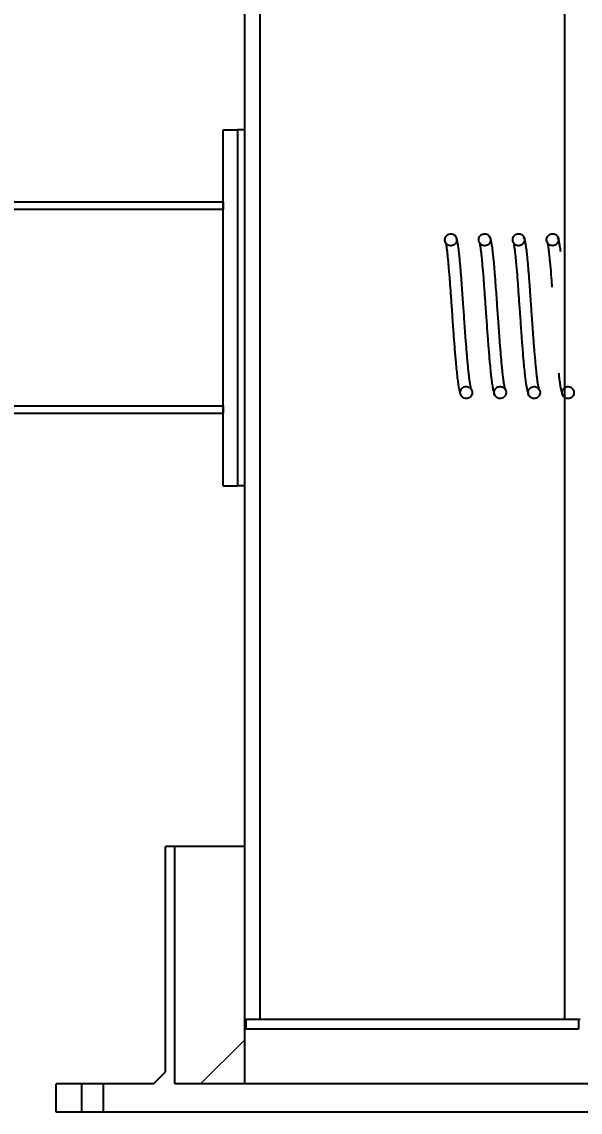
# Model space of a CAD drawing. Header units: millimetres. Extents: x 122 to 2816, y -707 to 556.
# Drawn here: x 816.673 to 818.811, y 291.407 to 295.584 of the extents above; entities that cross this region are included whole.
import ezdxf

# ---------------------------------------------------------------- set-up
doc = ezdxf.new("R2010")
doc.units = ezdxf.units.MM
doc.header["$PDSIZE"] = -1
doc.layers.add('FORMAT', color=7, linetype='Continuous')
doc.styles.add('SLDTEXTSTYLE7', font='TXT', dxfattribs={"width": 0.75})
doc.dimstyles.new('SLDDIMSTYLE5', dxfattribs={"dimtxt": 1.852083, "dimasz": 1.852083, "dimexe": 0, "dimexo": 0.625, "dimgap": 0.463021, "dimtad": 1, "dimlfac": 110, "dimzin": 12, "dimtxsty": 'SLDTEXTSTYLE7', "dimsah": 1, "dimcen": 2.5, "dimadec": 1, "dimazin": 3, "dimtfac": 1, "dimtdec": 1, "dimtmove": 0, "dimatfit": 3, "dimfrac": 2, "dimtzin": 12})
pattern_1 = [(45, (577.821, 87.9), (-6.7352, 6.7352), []), (45, (582.311, 87.9), (-6.7352, 6.7352), [])]
pattern_2 = [(45, (577.821, 87.9), (-2.245064, 2.245064), []), (135, (577.821, 87.9), (-2.245064, -2.245064), [])]

# ---------------------------------------------------------------- blocks, each defined once
blk = doc.blocks.new('*D1071')
at = {"layer": 'Defpoints', "color": 0}
for p in [(861.3505, 305.0429), (826.3505, 299.5884), (835.5678, 294.5899), (812.7141, 291.4066), (823.6232, 291.4066)]:
    blk.add_point(p, dxfattribs=at)
at = {"layer": 'FORMAT', "color": 0, "lineweight": -2}
blk.add_line((823.6857, 291.4066), (835.6499, 291.4066), dxfattribs=at)
blk.add_arc((773.8505, 291.4066), 61.7994, 1.717178, 7.140781, dxfattribs=at)
at = {"layer": 'FORMAT', "color": 0}
for points in [[(834.8649, 299.0458), (835.4762, 299.1317), (834.9128, 300.9228)], [(835.9308, 293.2631), (835.3135, 293.2538), (835.6499, 291.4066)]]:
    blk.add_solid(points, dxfattribs=at)
at = {"layer": 'FORMAT', "color": 0, "insert": (837.5263, 299.12), "char_height": 1.85208, "attachment_point": 1, "rotation": 275.2523, "style": 'SLDTEXTSTYLE7'}
blk.add_mtext('\\A1;8.9°', dxfattribs=at)

msp = doc.modelspace()

# ---------------------------------------------------------------- hatches: boundary and pattern name
at = {"linetype": 'Continuous', "lineweight": 18}
h = msp.add_hatch(dxfattribs=at)
h.set_pattern_fill('ANSI32', style=0)
h.set_pattern_definition(pattern_1)
h.paths.add_polyline_path([(817.526414, 298.942928), (817.526414, 291.76111), (817.585959, 291.76111), (817.585959, 298.942928)], flags=0)
h = msp.add_hatch(dxfattribs=at)
h.set_pattern_fill('ANSI32', style=0)
h.set_pattern_definition(pattern_1)
h.paths.add_polyline_path([(818.810959, 291.76111), (818.810959, 298.942928), (818.751414, 298.942928), (818.751414, 291.76111)], flags=0)
h = msp.add_hatch(dxfattribs=at)
h.set_pattern_fill('ANSI32', style=0)
h.set_pattern_definition(pattern_1)
h.paths.add_polyline_path([(817.444596, 295.170201), (817.444596, 293.806565), (817.499141, 293.806565), (817.499141, 295.170201)], flags=0)
h = msp.add_hatch(dxfattribs=at)
h.set_pattern_fill('ANSI32', style=0)
h.set_pattern_definition(pattern_1)
edge = h.paths.add_edge_path(flags=0)
edge.add_ellipse((818.168686, 294.488383), major_axis=(70.715909, 0), ratio=0.005714286, start_angle=150.83685377, end_angle=173.08490498)
edge.add_line((814.840512, 294.892026), (814.840512, 294.864266))
edge.add_ellipse((818.168686, 294.488383), major_axis=(65.863636, 0), ratio=0.005714286, start_angle=152.53717851, end_angle=173.55634076, ccw=False)
edge.add_line((817.444596, 294.864724), (817.444596, 294.892453))
h = msp.add_hatch(dxfattribs=at)
h.set_pattern_fill('ANSI32', style=0)
h.set_pattern_definition(pattern_1)
edge = h.paths.add_edge_path(flags=0)
edge.add_spline(control_points=[(818.315381, 294.771745), (818.31286, 294.771743), (818.310304, 294.771308), (818.307925, 294.770472), (818.305546, 294.769636), (818.303278, 294.768377), (818.30131, 294.7668), (818.299346, 294.765226), (818.297626, 294.763291), (818.296291, 294.761156), (818.29495, 294.759014), (818.293959, 294.756612), (818.293396, 294.754148), (818.292826, 294.751662), (818.292676, 294.749044), (818.292952, 294.746508), (818.293231, 294.743943), (818.293954, 294.741392), (818.29506, 294.739061), (818.296175, 294.73671), (818.29771, 294.734518), (818.29954, 294.732667), (818.301372, 294.730814), (818.303552, 294.729251), (818.305897, 294.728115), (818.308226, 294.726987), (818.310785, 294.726248), (818.313357, 294.725966), (818.315896, 294.725688), (818.318519, 294.725848), (818.321004, 294.726437), (818.323458, 294.727019), (818.325845, 294.728034), (818.327966, 294.729399), (818.330076, 294.730757), (818.331981, 294.732497), (818.333526, 294.734474), (818.335078, 294.73646), (818.33631, 294.738739), (818.337126, 294.741124), (818.337952, 294.743535), (818.338375, 294.74612), (818.338367, 294.748669), (818.338358, 294.751249), (818.337907, 294.753862), (818.337052, 294.756297), (818.336189, 294.75875), (818.334892, 294.761088), (818.333267, 294.763118), (818.331641, 294.765149), (818.32964, 294.766928), (818.32743, 294.768301), (818.325233, 294.769666), (818.322768, 294.77067), (818.320241, 294.771222), (818.318649, 294.77157), (818.31701, 294.771747), (818.315381, 294.771745)], knot_values=[0, 0, 0, 0, 0.00083208, 0.00083208, 0.00083208, 0.00166428, 0.00166428, 0.00166428, 0.00249505, 0.00249505, 0.00249505, 0.00332903, 0.00332903, 0.00332903, 0.00417077, 0.00417077, 0.00417077, 0.00502218, 0.00502218, 0.00502218, 0.00588119, 0.00588119, 0.00588119, 0.00674174, 0.00674174, 0.00674174, 0.00759615, 0.00759615, 0.00759615, 0.00843919, 0.00843919, 0.00843919, 0.00927155, 0.00927155, 0.00927155, 0.01009948, 0.01009948, 0.01009948, 0.01093107, 0.01093107, 0.01093107, 0.01177208, 0.01177208, 0.01177208, 0.01262356, 0.01262356, 0.01262356, 0.01348191, 0.01348191, 0.01348191, 0.01434098, 0.01434098, 0.01434098, 0.01519486, 0.01519486, 0.01519486, 0.01572806, 0.01572806, 0.01572806, 0.01572806], weights=[1, 1, 1, 1, 1, 1, 1, 1, 1, 1, 1, 1, 1, 1, 1, 1, 1, 1, 1, 1, 1, 1, 1, 1, 1, 1, 1, 1, 1, 1, 1, 1, 1, 1, 1, 1, 1, 1, 1, 1, 1, 1, 1, 1, 1, 1, 1, 1, 1, 1, 1, 1, 1, 1, 1, 1, 1, 1], degree=3, periodic=0)
h = msp.add_hatch(dxfattribs=at)
h.set_pattern_fill('ANSI32', style=0)
h.set_pattern_definition(pattern_1)
edge = h.paths.add_edge_path(flags=0)
edge.add_spline(control_points=[(818.445205, 294.771842), (818.442682, 294.77184), (818.440125, 294.771405), (818.437746, 294.770569), (818.435366, 294.769733), (818.433097, 294.768473), (818.431129, 294.766896), (818.429164, 294.765321), (818.427444, 294.763385), (818.426108, 294.76125), (818.424768, 294.759107), (818.423777, 294.756705), (818.423214, 294.754241), (818.422645, 294.751755), (818.422496, 294.749138), (818.422772, 294.746603), (818.423052, 294.74404), (818.423776, 294.741491), (818.424881, 294.739161), (818.425996, 294.736812), (818.427531, 294.734623), (818.42936, 294.732774), (818.431192, 294.730923), (818.43337, 294.729362), (818.435715, 294.728227), (818.438043, 294.727099), (818.440601, 294.726361), (818.443173, 294.726079), (818.445712, 294.725802), (818.448335, 294.725962), (818.45082, 294.726551), (818.453276, 294.727132), (818.455664, 294.728148), (818.457786, 294.729513), (818.459897, 294.730871), (818.461802, 294.732612), (818.463348, 294.73459), (818.4649, 294.736577), (818.466132, 294.738856), (818.466948, 294.741241), (818.467773, 294.743652), (818.468196, 294.746236), (818.468186, 294.748784), (818.468177, 294.751363), (818.467725, 294.753975), (818.466869, 294.756407), (818.466007, 294.758858), (818.46471, 294.761194), (818.463085, 294.763222), (818.461459, 294.765252), (818.459459, 294.767028), (818.45725, 294.7684), (818.455054, 294.769765), (818.45259, 294.770767), (818.450064, 294.771319), (818.448472, 294.771667), (818.446834, 294.771843), (818.445205, 294.771842)], knot_values=[0, 0, 0, 0, 0.00083236, 0.00083236, 0.00083236, 0.00166484, 0.00166484, 0.00166484, 0.00249585, 0.00249585, 0.00249585, 0.00332987, 0.00332987, 0.00332987, 0.00417136, 0.00417136, 0.00417136, 0.00502224, 0.00502224, 0.00502224, 0.00588057, 0.00588057, 0.00588057, 0.00674055, 0.00674055, 0.00674055, 0.00759468, 0.00759468, 0.00759468, 0.00843784, 0.00843784, 0.00843784, 0.00927056, 0.00927056, 0.00927056, 0.01009884, 0.01009884, 0.01009884, 0.01093053, 0.01093053, 0.01093053, 0.0117713, 0.0117713, 0.0117713, 0.01262224, 0.01262224, 0.01262224, 0.01347994, 0.01347994, 0.01347994, 0.01433846, 0.01433846, 0.01433846, 0.01519204, 0.01519204, 0.01519204, 0.01572515, 0.01572515, 0.01572515, 0.01572515], weights=[1, 1, 1, 1, 1, 1, 1, 1, 1, 1, 1, 1, 1, 1, 1, 1, 1, 1, 1, 1, 1, 1, 1, 1, 1, 1, 1, 1, 1, 1, 1, 1, 1, 1, 1, 1, 1, 1, 1, 1, 1, 1, 1, 1, 1, 1, 1, 1, 1, 1, 1, 1, 1, 1, 1, 1, 1, 1], degree=3, periodic=0)
h = msp.add_hatch(dxfattribs=at)
h.set_pattern_fill('ANSI32', style=0)
h.set_pattern_definition(pattern_1)
edge = h.paths.add_edge_path(flags=0)
edge.add_spline(control_points=[(818.575028, 294.771937), (818.572505, 294.771936), (818.569947, 294.7715), (818.567567, 294.770663), (818.565186, 294.769827), (818.562917, 294.768568), (818.560948, 294.766989), (818.558982, 294.765414), (818.557262, 294.763478), (818.555926, 294.761342), (818.554585, 294.759199), (818.553595, 294.756797), (818.553032, 294.754332), (818.552464, 294.751847), (818.552315, 294.749231), (818.552593, 294.746696), (818.552873, 294.744135), (818.553597, 294.741587), (818.554703, 294.73926), (818.555818, 294.736913), (818.557352, 294.734726), (818.559181, 294.732879), (818.561012, 294.731029), (818.563189, 294.72947), (818.565532, 294.728336), (818.56786, 294.72721), (818.570417, 294.726472), (818.572988, 294.726191), (818.575528, 294.725913), (818.578151, 294.726073), (818.580637, 294.726662), (818.583093, 294.727244), (818.585483, 294.72826), (818.587606, 294.729625), (818.589718, 294.730984), (818.591624, 294.732725), (818.59317, 294.734704), (818.594722, 294.736691), (818.595954, 294.738971), (818.59677, 294.741356), (818.597594, 294.743767), (818.598016, 294.74635), (818.598006, 294.748898), (818.597996, 294.751475), (818.597544, 294.754085), (818.596687, 294.756515), (818.595825, 294.758964), (818.594528, 294.761298), (818.592904, 294.763324), (818.591278, 294.765352), (818.589279, 294.767127), (818.587071, 294.768498), (818.584875, 294.769861), (818.582412, 294.770863), (818.579886, 294.771414), (818.578295, 294.771762), (818.576657, 294.771939), (818.575028, 294.771937)], knot_values=[0, 0, 0, 0, 0.00083263, 0.00083263, 0.00083263, 0.00166539, 0.00166539, 0.00166539, 0.00249664, 0.00249664, 0.00249664, 0.0033307, 0.0033307, 0.0033307, 0.00417195, 0.00417195, 0.00417195, 0.00502231, 0.00502231, 0.00502231, 0.00587999, 0.00587999, 0.00587999, 0.00673938, 0.00673938, 0.00673938, 0.00759324, 0.00759324, 0.00759324, 0.00843651, 0.00843651, 0.00843651, 0.00926959, 0.00926959, 0.00926959, 0.01009822, 0.01009822, 0.01009822, 0.01093001, 0.01093001, 0.01093001, 0.01177054, 0.01177054, 0.01177054, 0.01262096, 0.01262096, 0.01262096, 0.01347802, 0.01347802, 0.01347802, 0.01433599, 0.01433599, 0.01433599, 0.01518929, 0.01518929, 0.01518929, 0.0157223, 0.0157223, 0.0157223, 0.0157223], weights=[1, 1, 1, 1, 1, 1, 1, 1, 1, 1, 1, 1, 1, 1, 1, 1, 1, 1, 1, 1, 1, 1, 1, 1, 1, 1, 1, 1, 1, 1, 1, 1, 1, 1, 1, 1, 1, 1, 1, 1, 1, 1, 1, 1, 1, 1, 1, 1, 1, 1, 1, 1, 1, 1, 1, 1, 1, 1], degree=3, periodic=0)
h = msp.add_hatch(dxfattribs=at)
h.set_pattern_fill('ANSI32', style=0)
h.set_pattern_definition(pattern_1)
edge = h.paths.add_edge_path(flags=0)
edge.add_spline(control_points=[(818.704852, 294.772031), (818.702328, 294.772029), (818.699769, 294.771593), (818.697388, 294.770756), (818.695006, 294.76992), (818.692736, 294.76866), (818.690767, 294.767081), (818.688801, 294.765505), (818.68708, 294.763568), (818.685744, 294.761432), (818.684403, 294.759289), (818.683413, 294.756886), (818.682851, 294.754422), (818.682283, 294.751937), (818.682135, 294.749321), (818.682413, 294.746788), (818.682694, 294.744228), (818.683418, 294.741682), (818.684524, 294.739356), (818.68564, 294.737012), (818.687174, 294.734827), (818.689001, 294.732982), (818.690832, 294.731134), (818.693008, 294.729576), (818.69535, 294.728444), (818.697677, 294.727318), (818.700234, 294.726581), (818.702804, 294.7263), (818.705344, 294.726022), (818.707968, 294.726182), (818.710454, 294.726771), (818.712911, 294.727353), (818.715302, 294.728369), (818.717426, 294.729735), (818.719538, 294.731094), (818.721446, 294.732837), (818.722992, 294.734816), (818.724544, 294.736803), (818.725776, 294.739084), (818.726591, 294.74147), (818.727415, 294.743879), (818.727836, 294.746463), (818.727826, 294.749009), (818.727815, 294.751585), (818.727362, 294.754193), (818.726505, 294.756622), (818.725642, 294.759069), (818.724346, 294.761401), (818.722722, 294.763424), (818.721097, 294.76545), (818.719099, 294.767224), (818.716892, 294.768593), (818.714696, 294.769956), (818.712233, 294.770957), (818.709709, 294.771508), (818.708118, 294.771855), (818.70648, 294.772032), (818.704852, 294.772031)], knot_values=[0, 0, 0, 0, 0.0008329, 0.0008329, 0.0008329, 0.00166594, 0.00166594, 0.00166594, 0.00249743, 0.00249743, 0.00249743, 0.00333153, 0.00333153, 0.00333153, 0.00417255, 0.00417255, 0.00417255, 0.0050224, 0.0050224, 0.0050224, 0.00587942, 0.00587942, 0.00587942, 0.00673825, 0.00673825, 0.00673825, 0.00759184, 0.00759184, 0.00759184, 0.00843521, 0.00843521, 0.00843521, 0.00926864, 0.00926864, 0.00926864, 0.01009761, 0.01009761, 0.01009761, 0.01092952, 0.01092952, 0.01092952, 0.01176982, 0.01176982, 0.01176982, 0.01261971, 0.01261971, 0.01261971, 0.01347614, 0.01347614, 0.01347614, 0.01433358, 0.01433358, 0.01433358, 0.01518659, 0.01518659, 0.01518659, 0.01571949, 0.01571949, 0.01571949, 0.01571949], weights=[1, 1, 1, 1, 1, 1, 1, 1, 1, 1, 1, 1, 1, 1, 1, 1, 1, 1, 1, 1, 1, 1, 1, 1, 1, 1, 1, 1, 1, 1, 1, 1, 1, 1, 1, 1, 1, 1, 1, 1, 1, 1, 1, 1, 1, 1, 1, 1, 1, 1, 1, 1, 1, 1, 1, 1, 1, 1], degree=3, periodic=0)
h = msp.add_hatch(dxfattribs=at)
h.set_pattern_fill('ANSI32', style=0)
h.set_pattern_definition(pattern_1)
edge = h.paths.add_edge_path(flags=0)
edge.add_spline(control_points=[(818.374932, 294.140791), (818.377454, 294.140789), (818.380012, 294.141221), (818.382394, 294.142053), (818.384776, 294.142885), (818.387046, 294.144141), (818.389017, 294.145717), (818.390982, 294.147288), (818.392703, 294.14922), (818.39404, 294.151352), (818.39538, 294.15349), (818.39637, 294.155886), (818.396935, 294.158345), (818.397504, 294.160826), (818.397656, 294.163437), (818.397383, 294.165968), (818.397107, 294.168529), (818.396388, 294.171076), (818.395287, 294.173405), (818.394176, 294.175758), (818.392644, 294.177952), (818.390819, 294.179806), (818.388987, 294.181667), (818.386807, 294.183237), (818.38446, 294.184382), (818.382127, 294.18552), (818.379562, 294.186268), (818.376982, 294.186557), (818.374436, 294.186842), (818.371804, 294.186688), (818.36931, 294.186102), (818.366851, 294.185525), (818.364457, 294.184512), (818.362331, 294.183148), (818.36022, 294.181793), (818.358314, 294.180056), (818.356769, 294.178081), (818.355218, 294.1761), (818.353988, 294.173826), (818.353172, 294.171447), (818.352347, 294.169042), (818.351922, 294.166464), (818.351929, 294.163922), (818.351935, 294.161346), (818.352383, 294.158737), (818.353233, 294.156305), (818.354092, 294.153851), (818.355385, 294.151511), (818.357006, 294.149478), (818.358631, 294.14744), (818.360631, 294.145655), (818.362841, 294.144274), (818.365041, 294.1429), (818.36751, 294.141888), (818.370042, 294.141328), (818.371643, 294.140974), (818.373292, 294.140793), (818.374932, 294.140791)], knot_values=[0, 0, 0, 0, 0.00083248, 0.00083248, 0.00083248, 0.00166515, 0.00166515, 0.00166515, 0.00249544, 0.00249544, 0.00249544, 0.00332787, 0.00332787, 0.00332787, 0.00416769, 0.00416769, 0.00416769, 0.00501769, 0.00501769, 0.00501769, 0.00587661, 0.00587661, 0.00587661, 0.00673875, 0.00673875, 0.00673875, 0.0075959, 0.0075959, 0.0075959, 0.00844166, 0.00844166, 0.00844166, 0.00927546, 0.00927546, 0.00927546, 0.01010305, 0.01010305, 0.01010305, 0.01093292, 0.01093292, 0.01093292, 0.0117718, 0.0117718, 0.0117718, 0.01262181, 0.01262181, 0.01262181, 0.01348007, 0.01348007, 0.01348007, 0.01434051, 0.01434051, 0.01434051, 0.0151967, 0.0151967, 0.0151967, 0.0157333, 0.0157333, 0.0157333, 0.0157333], weights=[1, 1, 1, 1, 1, 1, 1, 1, 1, 1, 1, 1, 1, 1, 1, 1, 1, 1, 1, 1, 1, 1, 1, 1, 1, 1, 1, 1, 1, 1, 1, 1, 1, 1, 1, 1, 1, 1, 1, 1, 1, 1, 1, 1, 1, 1, 1, 1, 1, 1, 1, 1, 1, 1, 1, 1, 1, 1], degree=3, periodic=0)
h = msp.add_hatch(dxfattribs=at)
h.set_pattern_fill('ANSI32', style=0)
h.set_pattern_definition(pattern_1)
edge = h.paths.add_edge_path(flags=0)
edge.add_spline(control_points=[(818.504853, 294.140695), (818.507376, 294.140693), (818.509935, 294.141125), (818.512317, 294.141958), (818.5147, 294.14279), (818.516972, 294.144047), (818.518943, 294.145623), (818.520909, 294.147195), (818.52263, 294.149127), (818.523967, 294.15126), (818.525307, 294.153398), (818.526297, 294.155795), (818.526861, 294.158254), (818.52743, 294.160734), (818.527581, 294.163345), (818.527307, 294.165875), (818.52703, 294.168434), (818.526311, 294.17098), (818.52521, 294.173307), (818.524098, 294.175658), (818.522567, 294.177849), (818.520742, 294.179701), (818.518911, 294.18156), (818.516732, 294.183129), (818.514386, 294.184272), (818.512054, 294.185408), (818.50949, 294.186156), (818.506911, 294.186445), (818.504365, 294.18673), (818.501732, 294.186575), (818.499238, 294.18599), (818.496778, 294.185412), (818.494383, 294.184399), (818.492256, 294.183034), (818.490144, 294.181679), (818.488237, 294.179941), (818.486691, 294.177965), (818.485141, 294.175983), (818.48391, 294.173709), (818.483094, 294.17133), (818.48227, 294.168925), (818.481847, 294.166347), (818.481854, 294.163806), (818.481861, 294.161231), (818.482309, 294.158624), (818.48316, 294.156194), (818.484019, 294.153742), (818.485312, 294.151404), (818.486933, 294.149373), (818.488557, 294.147338), (818.490557, 294.145554), (818.492766, 294.144175), (818.494965, 294.142801), (818.497433, 294.14179), (818.499965, 294.141231), (818.501565, 294.140877), (818.503214, 294.140696), (818.504853, 294.140695)], knot_values=[0, 0, 0, 0, 0.00083277, 0.00083277, 0.00083277, 0.00166573, 0.00166573, 0.00166573, 0.00249629, 0.00249629, 0.00249629, 0.0033288, 0.0033288, 0.0033288, 0.0041684, 0.0041684, 0.0041684, 0.00501789, 0.00501789, 0.00501789, 0.00587613, 0.00587613, 0.00587613, 0.00673765, 0.00673765, 0.00673765, 0.00759449, 0.00759449, 0.00759449, 0.00844032, 0.00844032, 0.00844032, 0.00927449, 0.00927449, 0.00927449, 0.01010246, 0.01010246, 0.01010246, 0.01093247, 0.01093247, 0.01093247, 0.01177114, 0.01177114, 0.01177114, 0.01262063, 0.01262063, 0.01262063, 0.01347823, 0.01347823, 0.01347823, 0.01433809, 0.01433809, 0.01433809, 0.01519396, 0.01519396, 0.01519396, 0.01573041, 0.01573041, 0.01573041, 0.01573041], weights=[1, 1, 1, 1, 1, 1, 1, 1, 1, 1, 1, 1, 1, 1, 1, 1, 1, 1, 1, 1, 1, 1, 1, 1, 1, 1, 1, 1, 1, 1, 1, 1, 1, 1, 1, 1, 1, 1, 1, 1, 1, 1, 1, 1, 1, 1, 1, 1, 1, 1, 1, 1, 1, 1, 1, 1, 1, 1], degree=3, periodic=0)
h = msp.add_hatch(dxfattribs=at)
h.set_pattern_fill('ANSI32', style=0)
h.set_pattern_definition(pattern_1)
edge = h.paths.add_edge_path(flags=0)
edge.add_spline(control_points=[(818.634774, 294.140601), (818.637298, 294.140599), (818.639858, 294.141031), (818.642241, 294.141864), (818.644625, 294.142697), (818.646897, 294.143954), (818.648869, 294.14553), (818.650835, 294.147103), (818.652557, 294.149036), (818.653894, 294.15117), (818.655234, 294.153308), (818.656224, 294.155705), (818.656788, 294.158165), (818.657356, 294.160645), (818.657506, 294.163255), (818.657231, 294.165784), (818.656954, 294.168341), (818.656234, 294.170886), (818.655133, 294.173211), (818.654021, 294.175559), (818.65249, 294.177748), (818.650666, 294.179598), (818.648835, 294.181455), (818.646657, 294.183022), (818.644313, 294.184164), (818.641981, 294.185299), (818.639417, 294.186046), (818.636839, 294.186335), (818.634293, 294.186619), (818.631661, 294.186465), (818.629166, 294.185879), (818.626705, 294.185301), (818.624309, 294.184288), (818.622181, 294.182922), (818.620068, 294.181567), (818.61816, 294.179828), (818.616613, 294.177851), (818.615063, 294.175869), (818.613832, 294.173594), (818.613017, 294.171214), (818.612193, 294.16881), (818.611771, 294.166233), (818.611779, 294.163692), (818.611787, 294.161119), (818.612236, 294.158513), (818.613087, 294.156085), (818.613947, 294.153635), (818.615239, 294.1513), (818.616859, 294.149271), (818.618484, 294.147237), (818.620482, 294.145455), (818.62269, 294.144077), (818.624889, 294.142705), (818.627357, 294.141695), (818.629887, 294.141136), (818.631487, 294.140783), (818.633135, 294.140602), (818.634774, 294.140601)], knot_values=[0, 0, 0, 0, 0.00083306, 0.00083306, 0.00083306, 0.00166631, 0.00166631, 0.00166631, 0.00249714, 0.00249714, 0.00249714, 0.00332973, 0.00332973, 0.00332973, 0.00416911, 0.00416911, 0.00416911, 0.0050181, 0.0050181, 0.0050181, 0.00587567, 0.00587567, 0.00587567, 0.00673658, 0.00673658, 0.00673658, 0.0075931, 0.0075931, 0.0075931, 0.00843902, 0.00843902, 0.00843902, 0.00927355, 0.00927355, 0.00927355, 0.01010189, 0.01010189, 0.01010189, 0.01093204, 0.01093204, 0.01093204, 0.01177051, 0.01177051, 0.01177051, 0.01261948, 0.01261948, 0.01261948, 0.01347643, 0.01347643, 0.01347643, 0.01433573, 0.01433573, 0.01433573, 0.01519127, 0.01519127, 0.01519127, 0.01572757, 0.01572757, 0.01572757, 0.01572757], weights=[1, 1, 1, 1, 1, 1, 1, 1, 1, 1, 1, 1, 1, 1, 1, 1, 1, 1, 1, 1, 1, 1, 1, 1, 1, 1, 1, 1, 1, 1, 1, 1, 1, 1, 1, 1, 1, 1, 1, 1, 1, 1, 1, 1, 1, 1, 1, 1, 1, 1, 1, 1, 1, 1, 1, 1, 1, 1], degree=3, periodic=0)
h = msp.add_hatch(dxfattribs=at)
h.set_pattern_fill('ANSI32', style=0)
h.set_pattern_definition(pattern_1)
edge = h.paths.add_edge_path(flags=0)
edge.add_spline(control_points=[(818.764695, 294.140508), (818.76722, 294.140506), (818.769781, 294.140939), (818.772165, 294.141772), (818.774549, 294.142605), (818.776822, 294.143862), (818.778795, 294.14544), (818.780762, 294.147013), (818.782484, 294.148947), (818.783821, 294.151081), (818.785161, 294.15322), (818.786151, 294.155617), (818.786714, 294.158077), (818.787281, 294.160557), (818.787431, 294.163166), (818.787156, 294.165694), (818.786877, 294.168251), (818.786156, 294.170793), (818.785055, 294.173117), (818.783943, 294.175463), (818.782413, 294.17765), (818.780589, 294.179498), (818.778759, 294.181352), (818.776583, 294.182917), (818.774239, 294.184058), (818.771908, 294.185192), (818.769345, 294.185938), (818.766768, 294.186226), (818.764221, 294.186511), (818.761589, 294.186356), (818.759094, 294.185771), (818.756631, 294.185193), (818.754235, 294.184179), (818.752106, 294.182813), (818.749992, 294.181457), (818.748083, 294.179717), (818.746536, 294.177739), (818.744985, 294.175757), (818.743755, 294.173482), (818.74294, 294.171101), (818.742117, 294.168697), (818.741695, 294.16612), (818.741704, 294.16358), (818.741712, 294.161008), (818.742162, 294.158404), (818.743014, 294.155978), (818.743874, 294.15353), (818.745166, 294.151197), (818.746786, 294.14917), (818.74841, 294.147138), (818.750408, 294.145358), (818.752615, 294.143982), (818.754813, 294.142611), (818.75728, 294.141601), (818.759809, 294.141043), (818.761409, 294.14069), (818.763057, 294.140509), (818.764695, 294.140508)], knot_values=[0, 0, 0, 0, 0.00083335, 0.00083335, 0.00083335, 0.00166689, 0.00166689, 0.00166689, 0.00249797, 0.00249797, 0.00249797, 0.00333065, 0.00333065, 0.00333065, 0.00416983, 0.00416983, 0.00416983, 0.00501832, 0.00501832, 0.00501832, 0.00587523, 0.00587523, 0.00587523, 0.00673554, 0.00673554, 0.00673554, 0.00759175, 0.00759175, 0.00759175, 0.00843774, 0.00843774, 0.00843774, 0.00927262, 0.00927262, 0.00927262, 0.01010133, 0.01010133, 0.01010133, 0.01093163, 0.01093163, 0.01093163, 0.0117699, 0.0117699, 0.0117699, 0.01261838, 0.01261838, 0.01261838, 0.01347469, 0.01347469, 0.01347469, 0.01433342, 0.01433342, 0.01433342, 0.01518864, 0.01518864, 0.01518864, 0.01572478, 0.01572478, 0.01572478, 0.01572478], weights=[1, 1, 1, 1, 1, 1, 1, 1, 1, 1, 1, 1, 1, 1, 1, 1, 1, 1, 1, 1, 1, 1, 1, 1, 1, 1, 1, 1, 1, 1, 1, 1, 1, 1, 1, 1, 1, 1, 1, 1, 1, 1, 1, 1, 1, 1, 1, 1, 1, 1, 1, 1, 1, 1, 1, 1, 1, 1], degree=3, periodic=0)
h = msp.add_hatch(dxfattribs=at)
h.set_pattern_fill('ANSI32', style=0)
h.set_pattern_definition(pattern_1)
edge = h.paths.add_edge_path(flags=0)
edge.add_ellipse((818.168686, 294.488383), major_axis=(65.863636, 0), ratio=0.005714286, start_angle=186.44365924, end_angle=207.46282149, ccw=False)
edge.add_line((814.840512, 294.1125), (814.840512, 294.08474))
edge.add_ellipse((818.168686, 294.488383), major_axis=(70.715909, 0), ratio=0.005714286, start_angle=186.91509502, end_angle=209.16314623)
edge.add_line((817.444596, 294.084313), (817.444596, 294.112042))
h = msp.add_hatch(dxfattribs=at)
h.set_pattern_fill('ANSI32', style=0)
h.set_pattern_definition(pattern_1)
h.paths.add_polyline_path([(819.114141, 291.56111), (819.114141, 292.424747), (819.077777, 292.424747), (819.077777, 291.515656), (817.259596, 291.515656), (817.259596, 292.424747), (817.223232, 292.424747), (817.223232, 291.56111), (817.177777, 291.515656), (816.984326, 291.515656), (816.984326, 291.406565), (819.353047, 291.406565), (819.353047, 291.515656), (819.159596, 291.515656)], flags=0)
h = msp.add_hatch(dxfattribs=at)
h.set_pattern_fill('ANSI37', style=0)
h.set_pattern_definition(pattern_2)
h.paths.add_polyline_path([(817.259596, 292.424747), (817.259596, 291.515656), (817.526414, 291.515656), (817.526414, 292.424747)], flags=0)
h = msp.add_hatch(dxfattribs=at)
h.set_pattern_fill('ANSI37', style=0)
h.set_pattern_definition(pattern_2)
h.paths.add_polyline_path([(819.077777, 291.515656), (819.077777, 292.424747), (818.810959, 292.424747), (818.810959, 291.515656)], flags=0)
h = msp.add_hatch(dxfattribs=at)
h.set_pattern_fill('ANSI32', style=0)
h.set_pattern_definition(pattern_1)
h.paths.add_polyline_path([(818.80505, 291.724747), (818.80505, 291.76111), (817.532323, 291.76111), (817.532323, 291.724747)], flags=0)
h = msp.add_hatch(dxfattribs=at)
h.set_pattern_fill('ANSI32', style=0)
h.set_pattern_definition(pattern_1)
h.paths.add_polyline_path([(816.80505, 291.515656), (816.80505, 291.406565), (816.902599, 291.406565), (816.902599, 291.515656)], flags=0)

# ---------------------------------------------------------------- linework, layer by layer
at = {"color": 7, "linetype": 'Continuous', "lineweight": 25}
for p, q in [((817.526414, 291.76111), (817.526414, 298.942928)), ((817.585959, 291.76111), (817.585959, 298.942928)), ((818.751414, 298.942928), (818.751414, 291.76111)), ((817.444596, 295.170201), (817.499141, 295.170201)), ((817.444596, 293.806565), (817.444596, 295.170201)), ((817.499141, 295.170201), (817.499141, 293.806565)), ((817.526414, 295.170201), (817.499141, 295.170201)), ((817.444596, 294.892453), (817.444596, 294.864724)), ((817.444596, 294.112042), (817.444596, 294.084313)), ((817.444596, 293.806565), (817.499141, 293.806565)), ((817.526414, 293.806565), (817.499141, 293.806565)), ((817.223232, 291.56111), (817.223232, 292.424747)), ((817.259596, 292.424747), (817.223232, 292.424747)), ((817.259596, 291.515656), (817.259596, 292.424747)), ((817.526414, 292.424747), (817.259596, 292.424747)), ((817.526414, 291.515656), (817.526414, 292.424747)), ((817.585959, 291.76111), (817.526414, 291.76111)), ((817.532323, 291.724747), (817.532323, 291.76111)), ((818.80505, 291.76111), (817.532323, 291.76111)), ((818.810959, 291.76111), (818.751414, 291.76111)), ((818.80505, 291.76111), (818.80505, 291.724747)), ((818.80505, 291.724747), (817.532323, 291.724747)), ((817.177777, 291.515656), (817.223232, 291.56111)), ((816.80505, 291.406565), (816.80505, 291.515656)), ((816.902599, 291.515656), (816.80505, 291.515656)), ((816.902599, 291.406565), (816.902599, 291.515656)), ((816.984326, 291.515656), (816.902599, 291.515656)), ((816.984326, 291.515656), (816.984326, 291.406565)), ((817.177777, 291.515656), (816.984326, 291.515656)), ((817.526414, 291.515656), (817.259596, 291.515656)), ((819.077777, 291.515656), (817.259596, 291.515656)), ((816.902599, 291.406565), (816.80505, 291.406565)), ((816.984326, 291.406565), (816.902599, 291.406565)), ((819.353047, 291.406565), (816.984326, 291.406565))]:
    msp.add_line(p, q, dxfattribs=at)
for major_axis, start_param, end_param in [((70.715909, 0), 1.58103594, 1.61787774), ((65.863636, 0), 1.58179034, 1.62134915), ((65.863636, 0), 4.66183615, 4.70139497), ((70.715909, 0), 4.66530757, 4.70214937)]:
    msp.add_ellipse((818.168686, 294.488383), major_axis=major_axis, ratio=0.00571429, start_param=start_param, end_param=end_param, dxfattribs=at)
for points, knots in [([(818.315381, 294.771745), (818.312848, 294.771495), (818.307781, 294.770995), (818.301044, 294.767108), (818.295922, 294.761384), (818.292971, 294.754219), (818.292524, 294.746433), (818.294672, 294.738852), (818.299225, 294.732351), (818.305684, 294.727719), (818.313274, 294.725526), (818.321074, 294.726002), (818.328189, 294.729029), (818.33387, 294.73422), (818.33754, 294.741012), (818.3388, 294.748702), (818.33746, 294.75646), (818.333614, 294.763405), (818.327682, 294.768647), (818.321235, 294.771372), (818.317013, 294.771641), (818.315381, 294.771745)], [0, 0, 0, 0, 0.05289543, 0.10579616, 0.15861241, 0.21163616, 0.26515131, 0.3192727, 0.37386466, 0.4285448, 0.48283087, 0.53640302, 0.58931088, 0.64194933, 0.69482554, 0.74829666, 0.80242228, 0.85697293, 0.91156114, 0.96581859, 1, 1, 1, 1]), ([(818.393927, 294.176422), (818.393986, 294.176373), (818.394147, 294.176238), (818.393126, 294.179385), (818.39189, 294.184972), (818.389888, 294.195544), (818.38769, 294.209966), (818.385425, 294.227703), (818.383193, 294.247872), (818.380977, 294.269903), (818.378813, 294.293495), (818.376018, 294.326763), (818.372955, 294.365702), (818.369842, 294.40868), (818.367357, 294.443762), (818.365013, 294.477076), (818.362682, 294.510802), (818.360145, 294.546831), (818.357678, 294.580483), (818.355474, 294.609742), (818.353557, 294.633646), (818.351667, 294.655609), (818.349638, 294.677567), (818.347194, 294.701258), (818.344432, 294.722489), (818.341458, 294.739823), (818.338614, 294.752345), (818.336506, 294.757047), (818.335523, 294.759239)], [0, 0, 0, 0, 0.00861612, 0.02370829, 0.05530404, 0.08994762, 0.12757209, 0.16553527, 0.20261139, 0.23898441, 0.27444846, 0.3094146, 0.37973686, 0.42620854, 0.46898996, 0.50727546, 0.54675179, 0.59185733, 0.64127259, 0.67710927, 0.71168903, 0.74498749, 0.7792659, 0.82225614, 0.87506038, 0.91563758, 0.9606612, 1, 1, 1, 1]), ([(818.445205, 294.771842), (818.442671, 294.771592), (818.437602, 294.771092), (818.430862, 294.767204), (818.425739, 294.761478), (818.42279, 294.754312), (818.422344, 294.746528), (818.424493, 294.738953), (818.429046, 294.732458), (818.435503, 294.727831), (818.443091, 294.725639), (818.450891, 294.726116), (818.458009, 294.729143), (818.463692, 294.734336), (818.467362, 294.741129), (818.46862, 294.748817), (818.467278, 294.75657), (818.463431, 294.763509), (818.457502, 294.768747), (818.451057, 294.771469), (818.446836, 294.771738), (818.445205, 294.771842)], [0, 0, 0, 0, 0.05292275, 0.10585083, 0.15869183, 0.21172757, 0.2652364, 0.31933418, 0.37389394, 0.42854773, 0.48282709, 0.53641655, 0.58935701, 0.64202693, 0.69491894, 0.74838396, 0.80248542, 0.85700513, 0.91156905, 0.96581851, 1, 1, 1, 1]), ([(818.523776, 294.176477), (818.523835, 294.176431), (818.523993, 294.176307), (818.522962, 294.179517), (818.521713, 294.185185), (818.519708, 294.195836), (818.517507, 294.21033), (818.515242, 294.228133), (818.513009, 294.248361), (818.510793, 294.270444), (818.508629, 294.29408), (818.505835, 294.327397), (818.502772, 294.366374), (818.499661, 294.409378), (818.497175, 294.444469), (818.494831, 294.477782), (818.492502, 294.511499), (818.489964, 294.547507), (818.487498, 294.581129), (818.485295, 294.610352), (818.483377, 294.634219), (818.481488, 294.656141), (818.47946, 294.678052), (818.477011, 294.701702), (818.474237, 294.722893), (818.471243, 294.740188), (818.468371, 294.752676), (818.466237, 294.757347), (818.465242, 294.759527)], [0, 0, 0, 0, 0.00899765, 0.0240951, 0.05567548, 0.09030721, 0.12791315, 0.16585196, 0.20291315, 0.23926796, 0.27470964, 0.30965638, 0.37994221, 0.42638437, 0.46914662, 0.50740983, 0.54686021, 0.59194622, 0.6413324, 0.67714752, 0.71171251, 0.74499302, 0.77924958, 0.8222228, 0.87501077, 0.91557485, 0.96060122, 1, 1, 1, 1]), ([(818.575028, 294.771937), (818.572493, 294.771687), (818.567423, 294.771187), (818.560681, 294.767298), (818.555557, 294.76157), (818.552608, 294.754404), (818.552165, 294.746622), (818.554315, 294.739051), (818.558867, 294.732563), (818.565321, 294.727941), (818.572908, 294.725751), (818.580709, 294.726227), (818.587829, 294.729255), (818.593513, 294.734449), (818.597184, 294.741243), (818.598439, 294.74893), (818.597096, 294.756678), (818.593249, 294.763611), (818.587321, 294.768844), (818.580879, 294.771565), (818.576659, 294.771833), (818.575028, 294.771937)], [0, 0, 0, 0, 0.05294966, 0.10590471, 0.15877016, 0.21181786, 0.26532065, 0.31939531, 0.37392338, 0.42855111, 0.48282366, 0.53642997, 0.58940245, 0.64210346, 0.69501121, 0.74847043, 0.80254823, 0.8570375, 0.9115774, 0.96581882, 1, 1, 1, 1]), ([(818.653723, 294.176369), (818.653509, 294.177163), (818.653061, 294.178822), (818.651208, 294.186837), (818.649269, 294.197774), (818.64703, 294.212816), (818.644792, 294.230908), (818.642567, 294.25133), (818.639659, 294.280646), (818.636145, 294.321569), (818.632406, 294.3695), (818.629323, 294.412277), (818.626861, 294.447046), (818.624536, 294.480119), (818.622218, 294.513703), (818.619682, 294.549585), (818.617228, 294.582981), (818.615041, 294.611925), (818.613135, 294.635538), (818.611256, 294.657256), (818.609234, 294.679017), (818.606783, 294.702525), (818.604002, 294.72356), (818.600997, 294.740701), (818.598106, 294.75306), (818.595958, 294.75767), (818.594955, 294.759821)], [0, 0, 0, 0, 0.02921187, 0.0609997, 0.09583408, 0.13346324, 0.17102572, 0.20778416, 0.24381628, 0.31357749, 0.38343529, 0.42944605, 0.47168842, 0.50952218, 0.54896751, 0.59401065, 0.64310857, 0.67863571, 0.71294206, 0.74596996, 0.7801419, 0.82303282, 0.8756321, 0.91600478, 0.96081283, 1, 1, 1, 1]), ([(818.704852, 294.772031), (818.702316, 294.77178), (818.697244, 294.77128), (818.6905, 294.76739), (818.685375, 294.761661), (818.682427, 294.754494), (818.681985, 294.746715), (818.684137, 294.739148), (818.688688, 294.732666), (818.69514, 294.728048), (818.702724, 294.72586), (818.710526, 294.726337), (818.717649, 294.729365), (818.723335, 294.734561), (818.727005, 294.741355), (818.728259, 294.749041), (818.726914, 294.756784), (818.723067, 294.763711), (818.717141, 294.76894), (818.710701, 294.771658), (818.706482, 294.771927), (818.704852, 294.772031)], [0, 0, 0, 0, 0.05297618, 0.10595778, 0.15884741, 0.21190706, 0.26540406, 0.31945609, 0.37395298, 0.42855496, 0.48282059, 0.53644327, 0.5894472, 0.64217891, 0.69510235, 0.74855607, 0.8026107, 0.85707003, 0.91158619, 0.96581952, 1, 1, 1, 1]), ([(818.736555, 294.702176), (818.735558, 294.710113), (818.733746, 294.724538), (818.730776, 294.741022), (818.727857, 294.753408), (818.725679, 294.757981), (818.724663, 294.760116)], [0, 0, 0, 0, 0.28412561, 0.51634378, 0.77417893, 1, 1, 1, 1]), ([(818.29559, 294.737581), (818.295912, 294.736554), (818.296589, 294.734401), (818.298388, 294.723654), (818.300452, 294.708988), (818.302541, 294.691383), (818.30448, 294.672254), (818.307086, 294.644129), (818.310384, 294.60395), (818.313703, 294.558797), (818.316406, 294.521007), (818.318553, 294.489968), (818.320805, 294.457706), (818.323195, 294.423926), (818.325395, 294.392929), (818.327612, 294.36294), (818.32981, 294.334572), (818.332076, 294.306651), (818.334595, 294.277458), (818.337417, 294.248367), (818.340388, 294.221102), (818.343442, 294.198412), (818.346178, 294.180571), (818.350443, 294.164652), (818.351533, 294.155882), (818.356366, 294.150822), (818.356875, 294.150289)], [0, 0, 0, 0, 0.04367318, 0.09149674, 0.1336374, 0.17039738, 0.20592616, 0.24130402, 0.31125188, 0.38091854, 0.41592487, 0.45031046, 0.49250523, 0.5302659, 0.56998755, 0.60353313, 0.64019769, 0.6773711, 0.7141892, 0.76302513, 0.81083878, 0.85677507, 0.90079333, 0.94541304, 0.99425265, 1, 1, 1, 1]), ([(818.425507, 294.737512), (818.42581, 294.736532), (818.426445, 294.734481), (818.428221, 294.723879), (818.430275, 294.709328), (818.432364, 294.691793), (818.434303, 294.672724), (818.436907, 294.644669), (818.440206, 294.604563), (818.443523, 294.55946), (818.446226, 294.521696), (818.448372, 294.490671), (818.450623, 294.458415), (818.453013, 294.424631), (818.455213, 294.393623), (818.457429, 294.363616), (818.459627, 294.335223), (818.461893, 294.307269), (818.46441, 294.278033), (818.467232, 294.248879), (818.470208, 294.22151), (818.473269, 294.198673), (818.476025, 294.180686), (818.480288, 294.164687), (818.481446, 294.155802), (818.486393, 294.150645), (818.486989, 294.150023)], [0, 0, 0, 0, 0.04362532, 0.0913552, 0.13341243, 0.17010593, 0.20557141, 0.24088014, 0.31070487, 0.38023964, 0.41518489, 0.44950989, 0.49162394, 0.52931746, 0.56896976, 0.60245003, 0.63904757, 0.67615768, 0.71290454, 0.76164974, 0.80941133, 0.85542294, 0.89966845, 0.94448537, 0.99331043, 1, 1, 1, 1]), ([(818.55543, 294.73743), (818.555716, 294.736488), (818.556312, 294.734518), (818.558081, 294.723938), (818.560142, 294.709342), (818.562244, 294.691692), (818.564194, 294.672488), (818.566817, 294.644197), (818.570138, 294.60373), (818.573481, 294.558224), (818.576201, 294.520175), (818.578354, 294.489025), (818.580612, 294.456706), (818.583017, 294.422703), (818.585246, 294.391325), (818.587504, 294.360882), (818.589731, 294.332251), (818.592013, 294.30422), (818.594553, 294.275036), (818.597393, 294.24604), (818.600386, 294.218913), (818.603475, 294.196325), (818.606311, 294.178675), (818.610566, 294.162514), (818.612525, 294.154589), (818.616295, 294.150012), (818.616305, 294.150001)], [0, 0, 0, 0, 0.04394601, 0.09187071, 0.13404982, 0.17086757, 0.20651924, 0.24201473, 0.31219819, 0.38213013, 0.41726634, 0.45163607, 0.49367849, 0.53140022, 0.5717208, 0.60577082, 0.64281558, 0.68006733, 0.7169979, 0.76595796, 0.81382262, 0.86006586, 0.90466573, 0.95047324, 0.99987806, 1, 1, 1, 1]), ([(818.685358, 294.737346), (818.685621, 294.736453), (818.686172, 294.734588), (818.687915, 294.724159), (818.689965, 294.709682), (818.692067, 294.692097), (818.694017, 294.672968), (818.696639, 294.644681), (818.699503, 294.610193), (818.701734, 294.579709), (818.702619, 294.567619)], [0, 0, 0, 0, 0.12271773, 0.25643574, 0.37411935, 0.4768619, 0.57635375, 0.6753922, 0.87125412, 1, 1, 1, 1]), ([(818.728177, 294.238442), (818.728869, 294.23203), (818.730537, 294.216575), (818.733305, 294.19665), (818.736161, 294.178751), (818.740412, 294.162551), (818.742443, 294.154509), (818.746308, 294.149836), (818.746389, 294.149737)], [0, 0, 0, 0, 0.14906351, 0.35925791, 0.5626768, 0.77123054, 0.99515594, 1, 1, 1, 1]), ([(818.374932, 294.140791), (818.377466, 294.141037), (818.382536, 294.14153), (818.389281, 294.145406), (818.394407, 294.151122), (818.397358, 294.158274), (818.39781, 294.166044), (818.395673, 294.173617), (818.39113, 294.180125), (818.384671, 294.184779), (818.377067, 294.186999), (818.369244, 294.18654), (818.362113, 294.183522), (818.356428, 294.178338), (818.352759, 294.17156), (818.351497, 294.163886), (818.352827, 294.156139), (818.356662, 294.149189), (818.36259, 294.143926), (818.369051, 294.141177), (818.37329, 294.140899), (818.374932, 294.140791)], [0, 0, 0, 0, 0.05290337, 0.1058145, 0.15858163, 0.21149031, 0.26486702, 0.31888298, 0.37345365, 0.42821651, 0.4826573, 0.53638036, 0.58935912, 0.64195718, 0.69470682, 0.7480266, 0.80204325, 0.85657184, 0.91122977, 0.96561494, 1, 1, 1, 1]), ([(818.504853, 294.140695), (818.507388, 294.140941), (818.51246, 294.141434), (818.519208, 294.145312), (818.524334, 294.151029), (818.527284, 294.158182), (818.527734, 294.165951), (818.525595, 294.173518), (818.521053, 294.18002), (818.514597, 294.184669), (818.506994, 294.186886), (818.499171, 294.186427), (818.492037, 294.183408), (818.48635, 294.178222), (818.482681, 294.171443), (818.481422, 294.163771), (818.482754, 294.156028), (818.486589, 294.149084), (818.492516, 294.143827), (818.498974, 294.14108), (818.503211, 294.140803), (818.504853, 294.140695)], [0, 0, 0, 0, 0.05293151, 0.1058708, 0.15866424, 0.21158701, 0.26495931, 0.31895259, 0.37349041, 0.42822478, 0.48265616, 0.53639475, 0.58940614, 0.64203735, 0.69480518, 0.74812099, 0.80211444, 0.85661149, 0.91124324, 0.96561812, 1, 1, 1, 1]), ([(818.634774, 294.140601), (818.63731, 294.140847), (818.642384, 294.14134), (818.649133, 294.145219), (818.654261, 294.150939), (818.657211, 294.158092), (818.657658, 294.165859), (818.655518, 294.173422), (818.650976, 294.179917), (818.644522, 294.184561), (818.636922, 294.186776), (818.629098, 294.186317), (818.621962, 294.183297), (818.616273, 294.178109), (818.612604, 294.171328), (818.611347, 294.163658), (818.612681, 294.15592), (818.616517, 294.148982), (818.622441, 294.143729), (818.628897, 294.140985), (818.633133, 294.140708), (818.634774, 294.140601)], [0, 0, 0, 0, 0.05295926, 0.10592631, 0.15874575, 0.2116826, 0.26505076, 0.31902184, 0.37352733, 0.42823349, 0.48265537, 0.53640903, 0.58945248, 0.64211644, 0.69490241, 0.74821454, 0.80218529, 0.85665129, 0.91125714, 0.96562168, 1, 1, 1, 1]), ([(818.764695, 294.140508), (818.767232, 294.140755), (818.772308, 294.141248), (818.779059, 294.145128), (818.784188, 294.150849), (818.787137, 294.158004), (818.787582, 294.165769), (818.78544, 294.173327), (818.780899, 294.179816), (818.774448, 294.184455), (818.766849, 294.186667), (818.759026, 294.186208), (818.751887, 294.183187), (818.746195, 294.177998), (818.742527, 294.171216), (818.741272, 294.163547), (818.742608, 294.155813), (818.746444, 294.148881), (818.752367, 294.143634), (818.75882, 294.140892), (818.763055, 294.140615), (818.764695, 294.140508)], [0, 0, 0, 0, 0.05298661, 0.105981, 0.15882619, 0.2117771, 0.26514137, 0.31909073, 0.3735644, 0.42824266, 0.48265493, 0.53642319, 0.58949814, 0.64219445, 0.69499852, 0.74830724, 0.80225579, 0.85669124, 0.91127147, 0.96562563, 1, 1, 1, 1])]:
    msp.add_open_spline(points, degree=3, knots=knots, dxfattribs=at)

# ---------------------------------------------------------------- dimensions: what is measured, and where the dimension line sits
at = {"layer": 'FORMAT'}
dim = msp.add_angular_dim_2l(base=(835.567843, 294.589895), line1=((826.350505, 299.588383), (861.350505, 305.042928)), line2=((823.623232, 291.406565), (812.714141, 291.406565)), dimstyle='SLDDIMSTYLE5', dxfattribs=at)
dim.commit()
dim.dimension.update_dxf_attribs({"geometry": '*D1071', "text_midpoint": (835.390409, 297.063738), "dimtype": 162})

doc.saveas('drawing.dxf')
